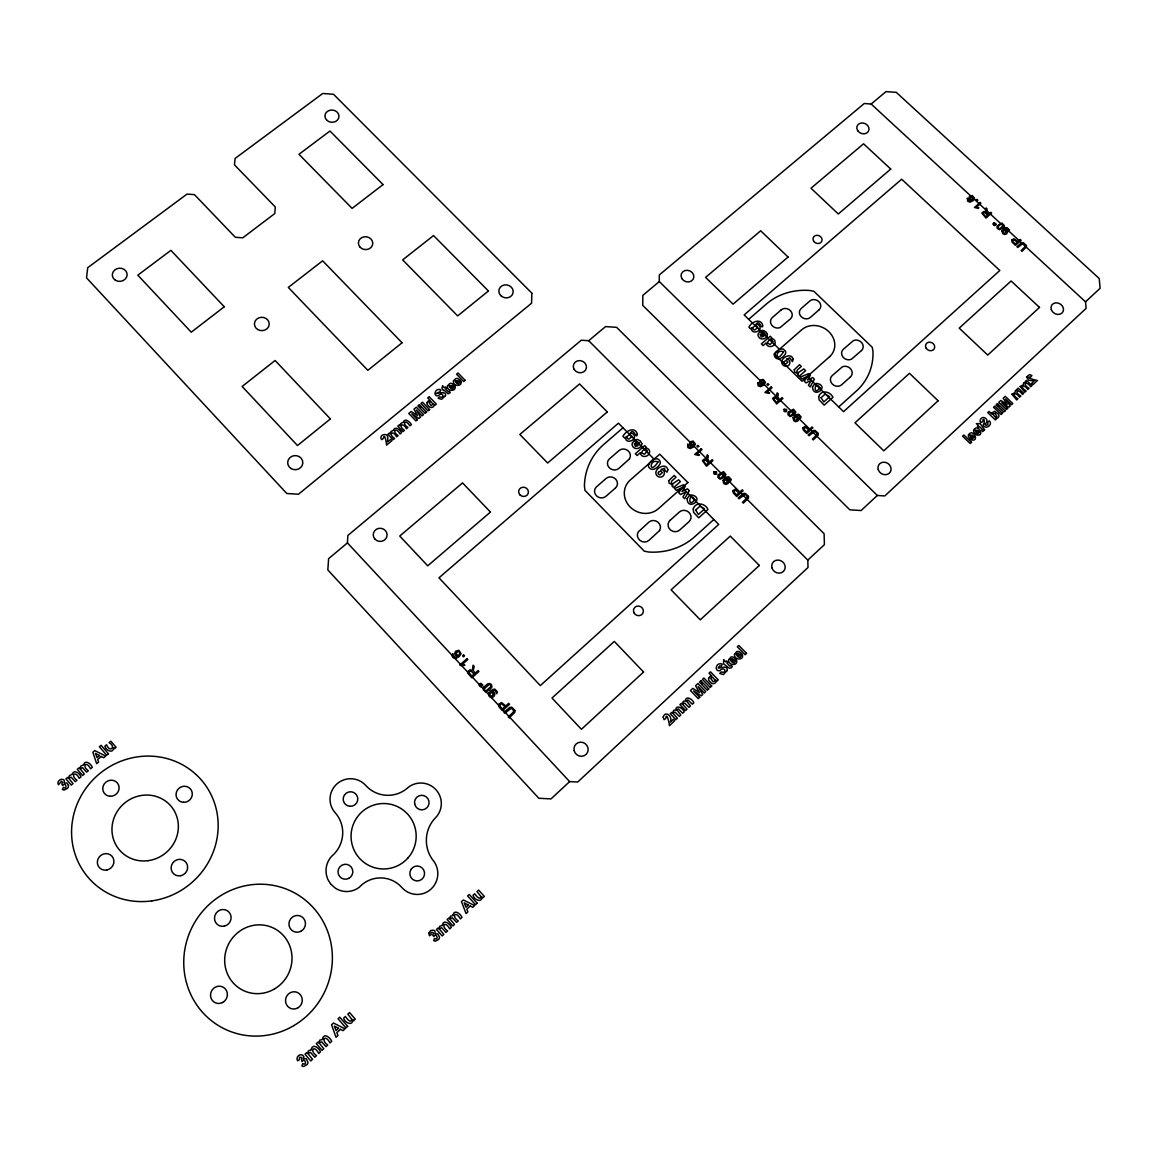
<?xml version="1.0" encoding="UTF-8"?>
<svg xmlns="http://www.w3.org/2000/svg" width="1158" height="1158" viewBox="0 0 1158 1158"><rect width="100%" height="100%" fill="white"/><g stroke="black" fill="none" stroke-linecap="round" stroke-linejoin="round"><path stroke-width="1.5" d="M659.293 281.568L659.293 274.953L864.259 103.511L871.149 104.046L1085.524 301.847L1086.088 308.39L884.799 495.942L877.315 495.465L659.293 281.568L642.82 295.377L642.762 305.394L849.842 509.824L861.103 510.533L877.315 495.465M347.429 542.899L347.892 535.445L581.287 340.22L588.698 340.713L807.806 560.11L808.009 567.478L577.726 782.026L569.635 781.592L347.429 542.899L328.597 558.663L327.844 569.968L538.817 798.267L551.02 798.904L569.635 781.592M807.358 376.437L804.303 381.228L806.011 382.907L811.338 380.316L808.429 385.252L810.151 386.946L814.392 379.202L812.67 377.522L807.43 380.056L810.368 375.293L808.66 373.643L800.149 377.19L801.901 378.898L807.358 376.437L843.545 411.655L999.817 270.48L901.662 179.229L744.145 314.918L779.464 349.296L783.112 348.92L785.486 351.265A3.821 3.387 26 0 1 785.471 353.711C783.734 357.214 778.06 361.383 774.948 357.098A3.402 3.025 26 0 1 774.355 354.927L775.947 351.989L779.421 349.253M807.806 560.11L824.424 544.651L824.091 533.708L616.635 327.338L605.562 326.585L588.698 340.713M1085.524 301.847L1100.1 288.284L1099.231 278.557L896.306 92.379L886.015 91.598L871.149 104.046M713.835 519.493L694.872 536.588A65.441 60.346 25.6 0 1 648.856 552.048L644.297 551.194L584.949 490.341L584.428 486.013A65.441 60.346 25.6 0 1 603.94 444.281L623.018 427.809M838.696 406.95L856.471 390.926A63.357 55.888 26.8 0 0 872.973 351.323L872.235 347.284L813.842 291.266L809.543 290.455A63.357 55.888 26.8 0 0 766.567 303.888L748.676 319.333M331.13 884.408L335.082 887.969A21.076 20.786 -66.8 0 0 359.212 887.303A29.587 29.051 -81.5 0 1 401.898 887.535A20.902 20.627 83.9 0 0 431.066 889.04A20.902 20.627 83.9 0 0 432.397 859.482A32.728 32.25 63.2 0 1 435.538 817.736A20.453 20.323 46.5 0 0 436.001 789.77A20.453 20.323 46.5 0 0 408.123 787.469A29.717 29.486 6.6 0 1 365.74 785.442A20.497 20.352 -31 0 0 336.891 783.952A20.497 20.352 -31 0 0 335.154 812.713A30.542 30.094 -47.3 0 1 331.68 856.24A21.076 20.786 -66.8 0 0 328.336 880.326L330.725 883.988M654.067 459.161L618.444 423.191L438.983 577.799L540.323 685.608L718.713 524.429L682.207 487.561M686.506 700.865L690.429 705.989L688.952 707.379L684.711 703.109L683.263 703.63A1.476 1.39 41 0 0 683.249 704.976L687.041 709.174L685.55 710.563L679.905 704.657L681.28 703.384L682.048 704.18L683.452 701.198L685.377 701.068C685.377 695.003 692.933 699.273 693.801 702.819L692.325 704.209L687.852 699.866L686.506 700.865M428.793 933.247L429.444 935.78L431.21 934.622C429.082 931.018 435.726 932.045 432.701 934.94L433.758 936.489C436.609 932.016 439.215 941.208 434.525 938.429L433.685 940.571A3.59 3.488 86 0 0 435.611 941.107L438.723 939.384A3.865 3.764 85.9 0 0 439.504 937.227L437.782 933.811L435.046 933.884L435.046 931.481A2.707 2.634 86.2 0 0 433.787 930.207L430.675 930.482L428.793 933.247M676.88 709.883L680.803 715.022L679.312 716.426L675.071 712.141L673.609 712.662A1.476 1.404 41.5 0 0 673.594 714.008L677.387 718.221L675.896 719.625L670.25 713.704L671.626 712.416L672.393 713.212L673.811 710.216L675.736 710.086C675.751 704.006 683.321 708.276 684.19 711.852L682.699 713.241L678.226 708.87L676.88 709.883M637.378 434.207C636.205 440.402 634.019 427.085 630.343 433.193L631.24 433.193A3.286 3.011 22.5 0 1 633.426 434.25C638.333 439.939 624.973 445.077 625.508 437.159L624.553 437.985L622.917 436.32C625.754 430.834 635.033 426.014 637.378 434.207M663.158 717.077L664.084 719.711L665.734 718.481C666.588 711.186 669.252 722.925 669.44 725.675L674.68 720.754L673.29 719.306L670.323 722.085C673.087 716.73 665.416 709.926 663.158 717.077M767.392 334.344C767.696 339.164 760.068 340.944 758.331 336.269A3.865 3.431 24.8 0 1 758.186 333.851L760.097 331.376L764.483 335.646L765.091 333.49L761.139 330.638L763.006 330.348L765.916 331.781L767.392 334.344M793.216 359.342L792.434 361.614L789.872 357.865L786.6 359.038C791.652 359.038 790.567 366.898 785.79 366.246A3.879 3.445 26.4 0 1 783.517 365.45C776.613 360.152 791.073 350.729 793.216 359.342M818.243 433.425L818.199 435.032L813.307 439.924L812.438 439.07L817.056 434.597L816.361 432.426L814.595 431.456L809.022 435.712L808.154 434.858L813.452 430.501L815.145 430.486L818.243 433.425M303.7 1057.037L303.454 1058.803L306.277 1058.73L307.97 1062.306A4.082 3.879 -74.4 0 1 307.116 1064.564L303.859 1066.402A3.778 3.604 -74.4 0 1 301.862 1065.852L302.788 1063.594C307.623 1066.475 305.061 1056.849 302.05 1061.568L301.572 1059.28A1.52 1.448 -73.9 0 0 301.427 1057.37L299.56 1057.283L299.459 1059.599L297.62 1060.829C295.478 1057.963 298.996 1053.519 302.238 1054.967A2.852 2.721 -73.9 0 1 303.512 1056.284L303.7 1057.037M973.502 197.511L971.707 199.596L969.926 197.96L971.823 196.295L973.502 197.511M453.14 914.704L453.125 915.544L450.462 916.166L449.434 918.989L448.653 918.12L447.133 919.539L452.865 925.937L454.501 924.388L450.679 919.843A1.563 1.534 81 0 1 450.751 918.366L452.315 917.787L456.614 922.419L458.25 920.885C451.084 916.369 455.615 910 460.348 918.916L461.984 917.382C460.87 914.198 454.501 908.914 453.14 914.704M531.855 293.148L531.565 303.222L298.503 494.234L286.779 493.496L86.517 277.848L87.733 267.686L187.017 194.095L194.443 194.631L235.335 237.289L242.789 237.81L274.779 213.55L275.315 206.993L234.481 164.885L235.074 158.458L322.749 93.48L333.533 94.29L531.855 293.148M1020.212 386.483L1024.917 392.2L1026.191 391.013C1018.475 386.323 1023.99 383.341 1027.797 389.493L1029.071 388.292C1021.356 383.906 1026.741 380.417 1030.707 386.772L1031.966 385.585L1026.466 380.403L1025.308 381.489L1026.046 382.198L1023.686 382.777L1023.209 384.861L1020.212 386.483M442.501 924.663L442.472 925.503L439.794 926.139L438.766 928.977L437.985 928.094L436.465 929.527L442.197 935.939L443.847 934.39L440.011 929.831A1.578 1.534 84.1 0 1 440.083 928.34L441.647 927.761L445.96 932.407L447.61 930.858C440.431 926.342 444.976 919.944 449.709 928.904L451.345 927.355C450.23 924.142 443.861 918.859 442.501 924.663M641.807 443.644C642.053 448.595 634.164 450.694 632.384 445.714A3.966 3.633 23.1 0 1 632.311 443.167L634.352 440.561L638.767 445.019L639.448 442.761L636.914 441.806L635.452 439.765L637.392 439.461L640.36 440.966L641.807 443.644M1011.643 240.227L1012.135 242.167L1015.494 245.351L1021.124 240.285L1020.27 239.503L1017.983 241.559L1013.945 238.736L1011.643 240.227M1011.962 394.212L1016.666 399.944L1017.94 398.743C1010.225 394.053 1015.754 391.057 1019.561 397.223L1020.835 396.022C1013.105 391.621 1018.519 388.118 1022.471 394.487L1023.744 393.3L1018.244 388.104L1017.071 389.204L1017.824 389.913L1015.45 390.478L1014.958 392.591L1011.962 394.212M473.275 670.207L474.925 673.348L478.08 670.54L478.949 671.481L471.827 677.806L467.745 673.03L467.687 671.64L470.22 669.744L472.29 670.67L473.13 665.228L474.23 666.4L473.275 670.207M667.862 469.786L666.994 472.189L665.083 470.611L664.446 468.266L661.03 469.526C666.313 469.583 664.88 477.762 660.002 477.096A3.966 3.648 25.4 0 1 657.672 476.285C650.695 470.713 665.734 460.768 667.862 469.786M748.473 496.449L748.415 498.099L743.349 503.151L742.481 502.268L747.257 497.651L746.577 495.407L744.782 494.423L739.036 498.823L738.167 497.94L743.624 493.453L745.361 493.424L748.473 496.449M68.467 785.529L68.438 786.282A3.865 3.633 -35.7 0 1 67.511 788.337L64.283 789.988A3.575 3.373 -35.7 0 1 62.373 789.452L63.372 787.411C67.931 790.132 65.789 781.216 62.735 785.544L61.779 784.038L62.59 782.243L61.432 781.245L58.45 784.82C56.51 781.983 60.216 778.162 63.169 779.508A2.707 2.548 -35.3 0 1 64.356 780.724L64.197 783.025L66.947 782.996L68.467 785.529M751.47 328.105C751.064 335.632 763.918 330.812 759.04 325.369A3.199 2.837 24.4 0 0 756.912 324.356L756.044 324.341C759.561 318.711 761.24 330.305 762.876 325.905C761.414 317.828 751.455 321.331 748.937 327.28L750.572 328.872L751.47 328.105M985.588 210.278L985.776 212.319L983.895 211.523L981.854 213.014L985.994 218.095L991.639 213.086L990.799 212.305L988.295 214.534L986.63 212.681L987.079 208.874L986.023 207.904L985.588 210.278M1001.988 230.847L1002.785 233.655L1004.753 234.524L1006.707 233.815L1007.503 232.107L1006.664 230.413L1004.522 229.53L1007.272 228.633L1009.052 231.513L1009.501 230.051L1007.069 227.75L1005.303 227.894L1001.988 230.847M113.73 747.764C113.412 753.959 105.754 750.601 104.871 746.201L106.594 744.753C109.648 753.236 116.611 746.78 109.084 742.669L110.821 741.221L116.133 747.33L114.526 748.69L113.73 747.764M708.522 678.458L708.913 680.542L711.432 683.133A3.677 3.445 39.8 0 0 713.589 683.654A3.011 2.808 39.8 0 0 715.991 681.787L716.078 680.296L716.903 681.15L718.264 679.876L710.491 671.828L709.029 673.203L711.823 676.098L709.926 676.417L708.522 678.458M403.317 422.25L400.856 423.423L399.886 425.753L399.177 425L397.787 426.158L402.97 431.572L404.489 430.327C397.657 426.173 402.622 421.28 406.429 428.721L407.934 427.476C401.334 423.466 405.763 418.472 409.86 425.898L411.38 424.653C410.236 422.048 404.75 417.387 403.317 422.25M393.503 430.327L391.028 431.5L390.058 433.845L389.349 433.092L387.944 434.25L393.127 439.693L394.646 438.433C387.814 434.279 392.794 429.357 396.601 436.827L398.12 435.567C391.505 431.558 395.964 426.535 400.06 433.975L401.565 432.73C400.436 430.11 394.936 425.449 393.503 430.327M985.168 424.089L985.95 425.304L987.846 424.769L987.861 421.99L989.337 420.89C993.492 424.769 985.038 430.385 983.156 424.87C985.762 421.396 983.301 416.084 982.505 421.801L980.638 422.496A2.967 2.577 33.4 0 1 980.073 420.788C981.318 413.855 990.857 419.283 985.168 424.089M387.727 437.84L387.583 441.864L390.608 439.374L391.882 440.706L386.54 445.121C386.526 442.486 384.456 431.905 383.312 438.535L381.662 439.635C377.986 435.046 388.002 431.717 387.727 437.84M734.563 654.154C733.506 660.422 744.724 660.755 742.278 654.313L739.919 657.44L737.878 656.789L741.511 653.387L739.065 651.607A3.329 3.098 38.7 0 0 736.835 651.549L734.563 654.154M728.671 659.669C727.6 665.951 738.847 666.27 736.401 659.828L734.027 662.969L731.986 662.304L735.634 658.888L733.188 657.107A3.344 3.098 38.9 0 0 730.944 657.064L728.671 659.669M992.869 413.898L994.736 416.75L996.908 416.46L995.127 413.348L992.869 413.898M322.619 1038.552L322.575 1039.435L319.811 1040.101L318.682 1043.083L317.9 1042.171L316.293 1043.662L322.054 1050.364L323.791 1048.728L319.941 1043.966A1.65 1.578 -75.7 0 1 320.057 1042.417L321.678 1041.809L326.02 1046.644L327.757 1045.023C320.462 1040.318 325.253 1033.587 329.958 1042.953L331.68 1041.332C330.595 1037.843 324.052 1032.545 322.619 1038.552M311.372 1049.076L311.328 1049.973L308.549 1050.639L307.406 1053.635L306.624 1052.709L305.017 1054.214L310.778 1060.945L312.53 1059.309L308.679 1054.518A1.65 1.578 -74.8 0 1 308.781 1052.969L310.431 1052.347L314.759 1057.211L316.496 1055.575C309.215 1050.856 314.021 1044.096 318.711 1053.49L320.462 1051.869C319.376 1048.352 312.819 1043.054 311.372 1049.076M764.41 381.619L762.413 383.906L760.603 382.126L762.688 380.302L764.41 381.619M802.856 427.867L803.29 429.98L806.706 433.439L812.916 427.838L812.048 426.998L809.529 429.271L805.375 426.231L802.856 427.867M480.961 896.582C480.049 901.199 475.706 895.163 474.679 893.788L473.043 895.308C473.955 899.665 482.046 903.428 481.989 896.885L482.843 897.826L484.348 896.422L478.63 890.097L477.009 891.602L480.961 896.582M514.963 710.52L514.818 712.344L509.187 717.946L508.304 716.99L513.602 711.866L512.994 709.405L511.141 708.334L504.816 713.227L503.918 712.271L509.954 707.277L511.807 707.249L514.963 710.52M1026.581 376.943L1028.622 380.2L1034.166 380.982L1031.648 383.341L1032.994 384.615L1037.438 380.461C1035.078 380.114 1024.15 377.19 1030.794 376.857L1031.908 375.539L1029.491 374.584L1026.581 376.943M694.351 443.297L692.281 445.656L690.472 443.832L692.614 441.951L694.351 443.297M776.627 395.428L776.729 397.643L774.76 396.803L772.531 398.453L776.685 403.968L782.909 398.439L782.055 397.585L779.291 400.046L777.626 398.034L778.277 393.894L777.192 392.823L776.627 395.428M793.071 417.734L793.766 420.788L795.821 421.715L797.92 420.919L798.846 419.051L798.021 417.198L795.807 416.258L798.759 415.244L800.511 418.371L801.061 416.779L798.586 414.289L796.704 414.463L793.071 417.734M732.869 490.775L733.289 492.932L736.705 496.493L743.118 490.717L742.249 489.848L739.644 492.193L735.46 489.067L732.869 490.775M812.511 386.83C813.046 399.38 830.127 386.526 817.215 383.457A4.719 4.198 28.3 0 0 814.595 384.065L812.511 386.83M714.964 680.036L714.544 681.295L712.966 681.613L710.578 678.168L712.662 677.329L714.964 680.036M706.612 457.482L706.669 459.755L704.686 458.901L702.385 460.594L706.554 466.254L712.966 460.551L712.112 459.683L709.261 462.216L707.581 460.16L708.305 455.876L707.22 454.79L706.612 457.482M723.041 480.367L723.707 483.508L725.776 484.449L727.948 483.639L728.903 481.699L728.107 479.803L725.849 478.847L728.874 477.791L730.611 481.004L731.205 479.369L728.715 476.821L726.804 476.995L723.041 480.367M351.8 1019.373C350.816 1024.179 346.416 1017.983 345.373 1016.463L343.665 1018.07C344.548 1022.803 352.857 1026.451 352.857 1019.677L353.711 1020.676L355.303 1019.17L349.557 1012.555L347.834 1014.162L351.8 1019.373M821.08 397.715L823.787 401.971L829.591 396.76L825.234 393.981L821.08 397.715M83.622 764.714L80.828 766.104L79.612 768.811L78.889 767.971L77.268 769.317L82.594 775.513L84.346 774.036L80.799 769.636A1.563 1.476 -34 0 1 80.973 768.232L82.58 767.682L86.589 772.154L88.341 770.678C81.407 766.205 86.459 760.27 90.556 768.811L92.307 767.349C91.221 764.005 85.229 759.286 83.622 764.714M72.274 774.224L69.466 775.614L68.25 778.335L67.526 777.496L65.905 778.856L71.217 785.066L72.983 783.59L69.437 779.175A1.563 1.476 -35 0 1 69.61 777.742L71.217 777.206L75.241 781.693L76.993 780.217C70.059 775.715 75.125 769.752 79.222 778.335L80.973 776.859C79.902 773.501 73.895 768.767 72.274 774.224M426.94 402.68L427.201 404.591L429.517 406.965A3.488 3.213 9.6 0 0 431.572 407.457A2.837 2.62 9.6 0 0 434.018 405.792L434.178 404.431L434.93 405.228L436.32 404.084L429.184 396.687L427.693 397.918L430.255 400.581L428.402 400.842L426.94 402.68M453.473 380.895C452.344 386.656 462.939 387.033 460.971 381.141L458.51 383.949L456.57 383.327L460.276 380.273L457.989 378.637A3.156 2.895 11.1 0 0 455.832 378.565L453.473 380.895M447.466 385.846C446.322 391.621 456.932 391.983 454.964 386.077L452.503 388.9L450.563 388.277L454.269 385.223L451.996 383.573A3.156 2.895 10.7 0 0 449.825 383.501L447.466 385.846M687.114 498.606C687.331 511.749 705.367 498.302 692.064 495.031A4.849 4.444 28 0 0 689.328 495.696L687.114 498.606M969.999 435.263L970.621 437L972.561 435.176L969.999 435.263M975.282 430.327L975.89 432.05L977.83 430.24L975.282 430.327M979.451 432.339L976.397 434.843C985.429 437.478 978.394 422.684 973.748 429.879A3.17 2.765 33.7 0 0 973.791 431.862L975.499 434.12L978.756 431.066L979.451 432.339M772.791 341.624L770.157 344.462L767.711 343.231C766.871 340.409 772.299 338.194 772.791 341.624M974.182 437.275L971.113 439.794C980.16 442.428 973.14 427.606 968.479 434.815A3.17 2.765 33.7 0 0 968.522 436.798L970.216 439.07L973.487 436.001L974.182 437.275M460.001 652.736L459.176 654.777L457.671 655.341L455.832 653.373L458.221 651.274L460.001 652.736M695.683 510.027L698.361 514.485L704.513 508.97L700.083 506.075L695.683 510.027M818.677 396.731L819.126 399.901L824.178 405.141L832.949 397.266C830.156 391.245 820.892 389.479 818.677 396.731M498.635 704.455L498.982 706.829L502.456 710.694L509.563 704.281L508.666 703.34L505.785 705.946L501.486 702.559L498.635 704.455M783.503 351.815C775.18 365.277 774.601 347.95 783.503 351.815M488.69 693.121L489.255 696.566L491.412 697.594L493.757 696.667L494.871 694.539L494.104 692.47L491.745 691.427L495.031 690.255L496.724 693.758L497.433 691.948L494.915 689.169L492.859 689.386L488.69 693.121M647.206 451.273L644.413 454.269L641.908 452.995C641.098 450.071 646.743 447.639 647.206 451.273M730.524 659.467L731.103 661.348L733.275 659.307L731.972 658.598L730.524 659.467M736.416 653.952L736.995 655.819L739.166 653.792L737.849 653.098L736.416 653.952M693.222 508.999L693.613 512.328L698.694 517.814L707.987 509.477C705.15 502.992 695.538 501.53 693.222 508.999M433.106 404.185L431.08 405.604L428.952 402.434L431.008 401.71L433.106 404.185M658.019 461.941C649.131 476.097 648.813 457.96 658.019 461.941M819.951 387.843C812.873 397.382 814.233 378.984 819.951 387.843M694.771 499.634C687.259 509.694 689.039 490.355 694.771 499.634M991.856 412.914L991.784 414.072L989.033 411.466L987.745 412.668L995.359 419.92L996.56 418.805L995.75 418.024L997.154 418.038A2.837 2.446 33.5 0 0 998.891 416.026A3.474 3.011 33.5 0 0 998.399 414.115L994.621 411.336L991.856 412.914M449.29 385.672L449.753 387.394L451.967 385.571L449.29 385.672M455.297 380.736L455.76 382.444L457.96 380.62L455.297 380.736M752.787 327.54L753.293 329.408L754.799 330.016L757.737 327.468L755.638 325.456L752.787 327.54M626.898 436.566L627.361 438.535L628.91 439.157L632.007 436.465L629.894 434.351L626.898 436.566M794.258 369.778L794.721 372.08L798.513 373.86L797.587 374.685L799.223 376.292L805.592 370.647L803.826 368.924L798.209 372.717A1.998 1.78 27.1 0 1 796.849 371.761L797.196 370.082L801.264 366.435L799.498 364.712L794.258 369.778M984.575 429.734L982.751 431.587L981.723 430.4L982.462 429.473L979.465 426.578L978.582 427.403L977.424 426.289L978.307 425.464L976.353 423.596L980.204 423.683L984.575 429.734M727.181 670.511L723.403 674.564L719.769 673.478L721.116 671.915C727.571 674.086 724.922 665.184 719.61 670.815C714.356 671.394 715.716 663.548 720.247 663.708A3.141 2.924 39 0 1 722.143 664.287L721.246 666.27L719.972 665.778C713.473 672.176 728.194 662.608 727.181 670.511M723.678 659.799L723.533 663.838L729.352 668.267L731.393 667.804L732.319 666.501L731.045 665.43L729.96 666.197L726.862 663.071L727.846 662.13L726.659 660.914L725.675 661.84L723.678 659.799M668.673 480.758L669.092 483.175L672.972 485.043L671.973 485.911L673.638 487.59L680.368 481.627L678.588 479.817L672.668 483.841A2.055 1.882 26.4 0 1 671.293 482.843L671.698 481.077L676.011 477.212L674.217 475.417L668.673 480.758M760.256 334.633L761.226 336.949L763.411 336.515L760.792 333.967L760.256 334.633M648.741 464.271L648.466 465.255A3.488 3.213 24.7 0 0 649.03 467.528C652.258 472.073 658.164 467.499 660.002 463.909A3.923 3.59 24.8 0 0 660.089 461.347C657.512 455.745 650.463 460.262 648.741 464.271M634.425 443.977L635.366 446.423L637.638 445.946L635.004 443.268L634.425 443.977M967.335 198.365L967.726 201.275L969.984 202.172L973.053 200.696L974.529 198.279L972.315 195.528L969.666 196.122L968.884 197.786L969.709 199.466L971.996 200.218L969.188 201.246L967.335 198.365M445.468 395.674L441.589 399.322L438.1 398.294L439.504 396.89C445.28 398.917 443.123 390.753 438.1 395.862C432.933 396.369 434.815 389.059 439.085 389.421A2.967 2.736 10 0 1 440.894 389.971L439.924 391.751C428.923 396.861 447.292 388.654 445.468 395.674M784.125 361.701L783.952 363.178L785.515 364.22L787.947 362.02L786.224 360.312L784.125 361.701M442.617 385.904L441.922 387.959L443.355 390.695L444.05 390.13L448.059 393.807L450.259 392.707L449.478 391.1L448.392 391.795L445.541 388.914L446.554 388.075L445.468 386.946L444.44 387.785L442.617 385.904M658.395 472.334L658.193 473.883L659.77 474.968L662.347 472.638L660.61 470.857L658.395 472.334M757.839 382.603L758.114 385.773L760.459 386.729L763.773 385.093L765.467 382.444L763.252 379.448L760.401 380.128L759.503 381.952L760.299 383.776L762.688 384.586L759.662 385.73L757.839 382.603M687.635 444.325L687.881 447.581L690.255 448.58L693.656 446.887L695.422 444.151L693.208 441.082L690.298 441.777L689.357 443.659L690.125 445.526L692.556 446.351L689.459 447.553L687.635 444.325M983.301 212.826L982.968 213.709L985.776 216.763L987.644 215.113L984.821 212.696L983.301 212.826M452.807 653.937L452.098 655.732L452.894 657.512L455.369 658.569L459.075 656.673L461.087 653.662L458.886 650.318L455.76 651.114L454.66 653.184L455.384 655.225L457.931 656.108L454.573 657.454L452.807 653.937M997.327 225.81L997.009 227.981L999.224 229.762L1002.698 228.343L1004.362 225.709L1001.988 223.06L997.327 225.81M993.694 223.451L993.781 224.71L995.171 224.811L995.084 223.552L993.694 223.451M996.054 224.247L994.534 225.607L992.826 224.015L994.331 222.669L996.054 224.247M774.094 398.222L773.689 399.206L776.526 402.506L778.581 400.682L775.701 398.062L774.094 398.222M703.977 460.363L703.557 461.362L706.394 464.749L708.522 462.867L705.613 460.189L703.977 460.363M788.352 412.262L787.903 414.651L790.176 416.562L793.925 414.984L795.807 412.089L793.418 409.223L788.352 412.262M784.125 409.266L784.183 411.524L786.586 411.683L786.543 409.425L784.125 409.266M784.617 409.729L784.632 411.104L786.108 411.206L786.079 409.831L784.617 409.729M718.322 474.751L717.83 477.212L720.102 479.18L723.953 477.53L725.921 474.548L723.533 471.61L718.322 474.751M716.339 472.985L715.297 473.911L714.225 472.855L715.282 471.914L716.339 472.985M714.052 471.682L714.081 473.998L716.527 474.158L716.513 471.842L714.052 471.682M469.395 671.365L468.903 672.465L471.74 676.156L474.1 674.072L471.147 671.162L469.395 671.365M1006.432 231.918L1004.551 233.569L1002.741 231.933L1004.623 230.254L1006.432 231.918M483.943 687.012L483.291 689.719L485.622 691.847L489.805 690.009L492.034 686.723L491.267 684.436L489.646 683.524L487.735 683.813L483.943 687.012M480.049 684.219L479.977 685.768L481.569 685.854L481.627 684.306L480.049 684.219M482.654 685.131L480.744 686.839L478.963 684.928L480.874 683.234L482.654 685.131M797.717 418.849L795.647 420.658L793.809 418.906L795.879 417.039L797.717 418.849M727.76 481.511L725.632 483.378L723.779 481.569L725.907 479.658L727.76 481.511M493.655 694.337L491.296 696.407L489.414 694.453L491.774 692.31L493.655 694.337M1013.12 240.14L1012.917 241.675L1015.305 243.976L1017.317 242.152L1014.22 239.778L1013.12 240.14M689.256 490.587L684.668 498.736L682.916 496.985L686.057 491.774L680.484 494.509L678.747 492.772L682.048 487.706L676.33 490.312L674.564 488.531L683.481 484.753L685.189 486.49L682.033 491.513L687.505 488.821L689.256 490.587M804.419 427.765L804.144 429.43L806.576 431.92L808.791 429.922L805.606 427.36L804.419 427.765M734.462 490.659L734.158 492.382L736.604 494.929L738.891 492.874L735.677 490.239L734.462 490.659M500.343 704.31L499.938 706.206L502.398 708.986L504.946 706.698L501.66 703.847L500.343 704.31M774.673 343.897C773.066 347.791 766.22 347.501 766.307 342.84L763.136 345.605L761.385 343.897L770.2 336.225L771.821 337.803L770.895 338.614L772.661 338.845A3.488 3.083 25.3 0 1 774.876 340.915L775.078 341.61A4.256 3.778 25.3 0 1 774.673 343.897M649.088 453.646C647.438 457.7 640.244 457.526 640.475 452.575L637.117 455.514L635.337 453.719L644.673 445.598L646.309 447.263L645.324 448.117L647.148 448.349A3.575 3.271 23.8 0 1 649.392 450.52L649.566 451.244A4.371 4.01 23.8 0 1 649.088 453.646M999.34 225.231L997.849 227.214L999.586 228.922L1003.378 225.593L1001.554 223.914L999.34 225.231M794.764 411.973L790.596 415.635L789.264 415.172L788.83 413.797L792.912 410.164L794.764 411.973M724.85 474.447L720.551 478.225L719.205 477.747L718.785 476.343L722.997 472.58L724.85 474.447M1026.408 246.915L1021.993 251.358L1021.139 250.562L1025.308 246.509L1024.569 244.497L1022.847 243.6L1017.766 247.465L1016.912 246.668L1021.732 242.717L1023.339 242.717L1026.379 245.438L1026.408 246.915M490.92 686.607L486.143 690.805L484.739 690.298L484.362 688.749L489.023 684.581L490.543 685.087L490.92 686.607M659.582 530.552L648.9 540.41A6.89 6.398 27.5 0 1 638.261 531.913L648.958 522.084A6.876 6.369 27.5 0 1 659.582 530.552M669.99 520.42L668.919 521.693A6.876 6.34 28.5 0 0 679.558 530.147L689.068 521.607A6.861 6.326 28.5 0 0 689.039 512.516A6.861 6.326 28.5 0 0 679.514 511.923L669.99 520.42M629.46 458.858L618.835 468.411A6.774 6.253 22.6 0 1 609.354 467.818A6.774 6.253 22.6 0 1 609.455 458.872L619.009 450.578A6.76 6.224 22.8 0 1 629.46 458.858M470.206 906.005L466.804 909.189L467.89 911.838L466.066 913.561L461.492 901.662L463.316 899.969L474.606 905.556L472.739 907.307L470.206 906.005M340.466 1029.317L336.862 1032.69L337.933 1035.469L336.008 1037.279L331.564 1024.816L333.49 1023.021L345.026 1028.825L343.058 1030.678L340.466 1029.317M477.139 903.182L475.504 904.702L467.615 895.945L469.236 894.425L477.139 903.182M347.69 1026.321L345.967 1027.928L338.035 1018.765L339.743 1017.158L347.69 1026.321M699.707 697.275L698.26 698.636L690.472 690.53L692.802 688.359L699.519 692.571L695.582 685.753L697.912 683.582L705.7 691.659L704.252 693.02L698.129 686.651L702.732 694.453L701.241 695.857L693.57 690.906L699.707 697.275M708.71 688.851L707.234 690.226L701.589 684.378L703.065 683.003L708.71 688.851M711.678 686.057L710.216 687.432L702.428 679.37L703.89 677.995L711.678 686.057M746.519 653.373L745.072 654.719L737.313 646.757L738.761 645.411L746.519 653.373M971.504 442.313L970.201 443.528L962.573 436.204L963.876 434.988L971.504 442.313M1002.423 413.29L1001.149 414.506L993.535 407.269L994.823 406.067L1002.423 413.29M1005.028 410.858L1003.74 412.06L998.239 406.82L999.513 405.618L1005.028 410.858M1007.619 408.427L1006.36 409.599L998.761 402.391L1000.787 400.494L1007.17 404.287L1003.19 398.236L1005.216 396.354L1012.816 403.549L1011.556 404.721L1005.578 399.047L1010.239 405.966L1008.936 407.182L1001.627 402.738L1007.619 408.427M700.923 680.774L699.446 682.149L700.822 683.582L702.298 682.207L700.923 680.774M997.429 403.635L996.141 404.837L997.487 406.111L998.775 404.909L997.429 403.635M468.324 905.035L465.994 907.221L464.228 902.878L468.324 905.035M338.541 1028.318L336.081 1030.62L334.358 1026.075L338.541 1028.318M643.587 672.016L581.388 729.308L552.004 698.028L614.305 641.431L643.587 672.016M759.33 565.437L700.286 619.819L671.104 589.842L730.264 536.096L759.33 565.437M938.125 400.769L883.771 450.824L854.98 422.8L909.464 373.31L938.125 400.769M1039.508 307.391L987.745 355.072L959.2 328.134L1011.108 280.989L1039.508 307.391M850.464 376.871L841.62 384.803A6.644 5.877 28.6 0 1 832.457 384.195A6.644 5.877 28.6 0 1 832.168 375.641L842.315 366.869A6.644 5.848 28.6 0 1 850.725 368.982A6.644 5.848 28.6 0 1 850.464 376.871M861.494 350.541L851.434 359.226A6.615 5.804 28.1 0 1 843.038 357.127A6.615 5.804 28.1 0 1 843.314 349.296L853.388 340.64A6.601 5.776 28.1 0 1 861.74 342.739A6.601 5.776 28.1 0 1 861.494 350.541M687.866 482.539L658.309 508.782A20.294 18.745 25.5 0 1 629.966 506.799A20.294 18.745 25.5 0 1 630.372 479.919L659.742 454.182L687.866 482.539M829.707 356.592L801.987 381.199L774.08 354.001L801.64 329.856A19.614 17.283 26.8 0 1 828.679 331.535A19.614 17.283 26.8 0 1 829.707 356.592M698.708 446.264L697.811 447.06L696.899 446.148L697.796 445.367L698.708 446.264M768.724 384.514L767.855 385.281L766.943 384.398L767.812 383.631L768.724 384.514M977.685 200.218L976.889 200.913L976.006 200.088L976.802 199.393L977.685 200.218M463.562 654.965L462.563 655.848L463.489 656.832L464.474 655.949L463.562 654.965M701.198 448.768L694.742 454.457L698.752 455.441L699.519 454.761L696.971 454.008L701.994 449.565L701.198 448.768M771.199 386.946L764.946 392.475L768.898 393.43L769.636 392.779L767.117 392.026L771.995 387.727L771.199 386.946M980.117 202.462L974.443 207.47L978.206 208.382L978.886 207.789L976.484 207.094L980.898 203.186L980.117 202.462M467.007 658.67L459.856 664.981L460.377 665.546L464.923 665.271L462.245 664.46L467.818 659.539L467.007 658.67M615.463 487.981L605.895 496.348A6.76 6.268 23 0 1 596.442 495.754A6.76 6.268 23 0 1 596.558 486.78L606.126 478.457A6.745 6.239 23.2 0 1 615.549 479.05A6.745 6.239 23.2 0 1 615.463 487.981M819.068 309.808L810.339 317.451A6.485 5.703 25.6 0 1 801.35 316.829A6.485 5.703 25.6 0 1 801.133 308.564L809.862 300.964A6.485 5.674 25.7 0 1 818.807 301.587A6.485 5.674 25.7 0 1 819.068 309.808M781.187 309.881L772.299 317.596A6.557 5.79 24.9 0 0 771.908 325.355A6.557 5.79 24.9 0 0 780.26 327.453L790.465 318.855A6.557 5.761 25 0 0 790.263 310.518A6.557 5.761 25 0 0 781.187 309.881M490.456 512.053L427.722 565.813L399.727 536.038L462.549 482.915L490.456 512.053M607.284 411.93L547.662 463.026L519.841 434.453L579.565 383.949L607.284 411.93M788.062 257.033L733.072 304.149L705.584 277.384L760.676 230.789L788.062 257.033M890.734 169.054L838.291 213.984L811.005 188.233L863.55 143.795L890.734 169.054M99.487 755.523L97.011 757.593L95.506 753.424L99.487 755.523M101.311 756.464L97.677 759.503L98.604 762.065L96.65 763.687L92.857 752.237L94.797 750.616L105.754 756.044L103.771 757.723L101.311 756.464M108.447 753.786L106.71 755.248L99.371 746.78L101.108 745.332L108.447 753.786M417.401 419.688L415.925 420.904L408.774 413.449L411.148 411.495L417.445 415.404L413.985 409.165L416.359 407.211L423.51 414.651L422.033 415.852L416.417 410.004L420.484 417.141L418.95 418.4L411.77 413.826L417.401 419.688M426.564 412.118L425.073 413.363L419.891 407.978L421.396 406.748L426.564 412.118M429.604 409.614L428.098 410.858L420.962 403.433L422.467 402.202L429.604 409.614M465.14 380.316L463.663 381.532L456.541 374.208L458.018 372.992L465.14 380.316M419.428 404.707L417.922 405.937L419.182 407.254L420.687 406.009L419.428 404.707M330.392 418.921L297.49 445.541L242.138 386.468L275.097 360.485L330.392 418.921M488.43 290.976L457.656 315.902L402.666 259.899L433.526 235.566L488.43 290.976M402.058 342.768L367.839 370.328L288.313 287.43L322.633 260.811L402.058 342.768M224.276 306.769L191.258 332.187L137.816 275.17L170.892 250.36L224.276 306.769M383.037 184.6L352.104 208.397L298.967 154.289L329.972 131.028L383.037 184.6M348.732 878.401A7.498 7.397 -66.6 0 0 349.499 865.46A7.498 7.397 -66.6 0 0 338.02 871.381A7.498 7.397 -66.6 0 0 348.732 878.401M414.694 804.086A7.295 7.237 46 0 0 426.694 807.98A7.295 7.237 46 0 0 423.987 795.662A7.295 7.237 46 0 0 414.694 804.086M411.003 869.426A7.469 7.368 83.9 0 0 416.851 880.934A7.469 7.368 83.9 0 0 423.741 870.063A7.469 7.368 83.9 0 0 411.003 869.426M350.063 806.315A7.324 7.266 -31 0 0 357.026 795.734A7.324 7.266 -31 0 0 344.389 795.083A7.324 7.266 -31 0 0 350.063 806.315M407.804 858.121A32.742 32.569 -79.5 0 0 390.42 804.231A32.742 32.569 -79.5 0 0 352.64 846.397A32.742 32.569 -79.5 0 0 407.804 858.121M224.276 926.154A8.511 8.207 -55 0 0 229.125 912.272A8.511 8.207 -55 0 0 214.968 915.385A8.511 8.207 -55 0 0 224.276 926.154M297.577 1008.053A8.671 8.338 -70.4 0 0 298.576 993.115A8.671 8.338 -70.4 0 0 285.548 1000.02A8.671 8.338 -70.4 0 0 297.577 1008.053M222.553 1002.51A8.728 8.338 -62.2 0 0 223.755 987.542A8.728 8.338 -62.2 0 0 210.553 994.447A8.728 8.338 -62.2 0 0 222.553 1002.51M300.834 931.307A8.439 8.222 -64.3 0 0 301.818 916.774A8.439 8.222 -64.3 0 0 288.964 923.447A8.439 8.222 -64.3 0 0 300.834 931.307M293.944 1025.539A76.515 73.736 -63 0 0 296.477 893.99A76.515 73.736 -63 0 0 183.76 960.937A76.515 73.736 -63 0 0 293.944 1025.539M274.533 988.918A34.653 33.408 -63 0 0 275.807 929.324A34.653 33.408 -63 0 0 224.681 959.533A34.653 33.408 -63 0 0 274.533 988.918M151.843 900.881A74.677 71.347 -40.3 0 0 204.575 784.009A74.677 71.347 -40.3 0 0 78.179 801.654A74.677 71.347 -40.3 0 0 151.843 900.881M183.456 802.32A8.251 7.947 -36 0 0 191.562 790.625A8.251 7.947 -36 0 0 177.507 789.901A8.251 7.947 -36 0 0 183.456 802.32M106.956 869.976A8.511 8.063 -43.2 0 0 112.08 856.327A8.511 8.063 -43.2 0 0 97.88 859.352A8.511 8.063 -43.2 0 0 106.956 869.976M180.807 875.694A8.439 8.092 -45.9 0 0 185.729 862.044A8.439 8.092 -45.9 0 0 171.63 865.069A8.439 8.092 -45.9 0 0 180.807 875.694M110.097 796.284A8.338 7.918 -35.7 0 0 118.406 784.574A8.338 7.918 -35.7 0 0 104.292 783.85A8.338 7.918 -35.7 0 0 110.097 796.284M148.166 860.655A33.828 32.323 -40.2 0 0 172.296 807.821A33.828 32.323 -40.2 0 0 115.018 815.536A33.828 32.323 -40.2 0 0 148.166 860.655M634.048 612.9A5.037 4.733 31.7 0 0 642.632 613.624A5.037 4.733 31.7 0 0 638.579 606.054A5.037 4.733 31.7 0 0 634.048 612.9M519.956 494.871A4.921 4.603 17.8 0 0 528.207 493.366A4.921 4.603 17.8 0 0 522.417 487.301A4.921 4.603 17.8 0 0 519.956 494.871M360.225 247.349A7.209 6.441 5.7 0 0 372.427 245.308A7.209 6.441 5.7 0 0 364.104 236.825A7.209 6.441 5.7 0 0 360.225 247.349M500.792 295.623A7.223 6.499 12.8 0 0 512.893 293.524A7.223 6.499 12.8 0 0 504.352 284.955A7.223 6.499 12.8 0 0 500.792 295.623M326.686 120.099A7.035 6.123 4.7 0 0 338.628 118.232A7.035 6.123 4.7 0 0 330.551 110.126A7.035 6.123 4.7 0 0 326.686 120.099M574.18 750.688A7.223 6.948 42.3 0 0 586.006 754.495A7.223 6.948 42.3 0 0 583.01 742.51A7.223 6.948 42.3 0 0 574.18 750.688M771.966 567.898A6.948 6.34 34.6 0 0 783.329 571.516A6.948 6.34 34.6 0 0 780.058 560.4A6.948 6.34 34.6 0 0 771.966 567.898M291.02 468.512A7.57 7.064 -0.6 0 0 302.803 463.113A7.57 7.064 -0.6 0 0 291.917 456.31A7.57 7.064 -0.6 0 0 291.02 468.512M115.38 280.236A7.426 6.601 -5.8 0 0 127.09 275.286A7.426 6.601 -5.8 0 0 116.654 268.83A7.426 6.601 -5.8 0 0 115.38 280.236M375.018 539.194A6.934 6.572 5.8 0 0 386.758 536.95A6.934 6.572 5.8 0 0 378.724 528.395A6.934 6.572 5.8 0 0 375.018 539.194M574.122 369.359A6.644 6.036 17.9 0 0 585.543 370.111A6.644 6.036 17.9 0 0 579.984 360.601A6.644 6.036 17.9 0 0 574.122 369.359M257.669 329.509A7.397 6.687 -0.2 0 0 269.206 324.457A7.397 6.687 -0.2 0 0 258.625 317.943A7.397 6.687 -0.2 0 0 257.669 329.509M1051.319 309.722A6.543 5.529 31.5 0 0 1062.016 313.051A6.543 5.529 31.5 0 0 1058.412 303.135A6.543 5.529 31.5 0 0 1051.319 309.722M926.183 348.211A4.748 4.125 30 0 0 934.159 348.949A4.748 4.125 30 0 0 930.004 342.175A4.748 4.125 30 0 0 926.183 348.211M878.256 469.656A6.789 6.036 33 0 0 889.373 473.159A6.789 6.036 33 0 0 885.971 462.52A6.789 6.036 33 0 0 878.256 469.656M813.886 241.486A4.632 4.01 24.1 0 0 821.702 241.429A4.632 4.01 24.1 0 0 817.012 235.277A4.632 4.01 24.1 0 0 813.886 241.486M857.716 130.709A6.268 5.298 22.9 0 0 868.341 131.491A6.268 5.298 22.9 0 0 862.681 122.951A6.268 5.298 22.9 0 0 857.716 130.709M681.903 278.644A6.499 5.747 20.6 0 0 693.02 279.425A6.499 5.747 20.6 0 0 687.418 270.292A6.499 5.747 20.6 0 0 681.903 278.644"/></g></svg>
